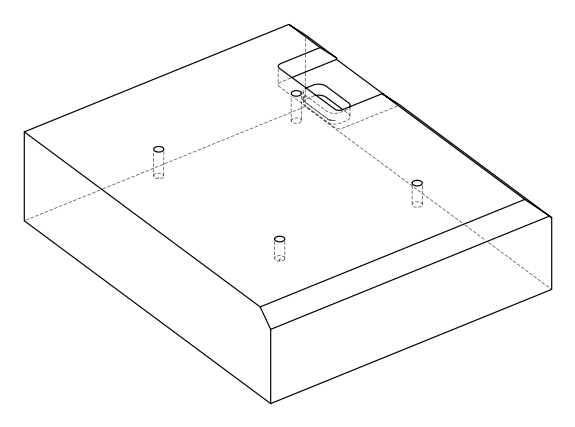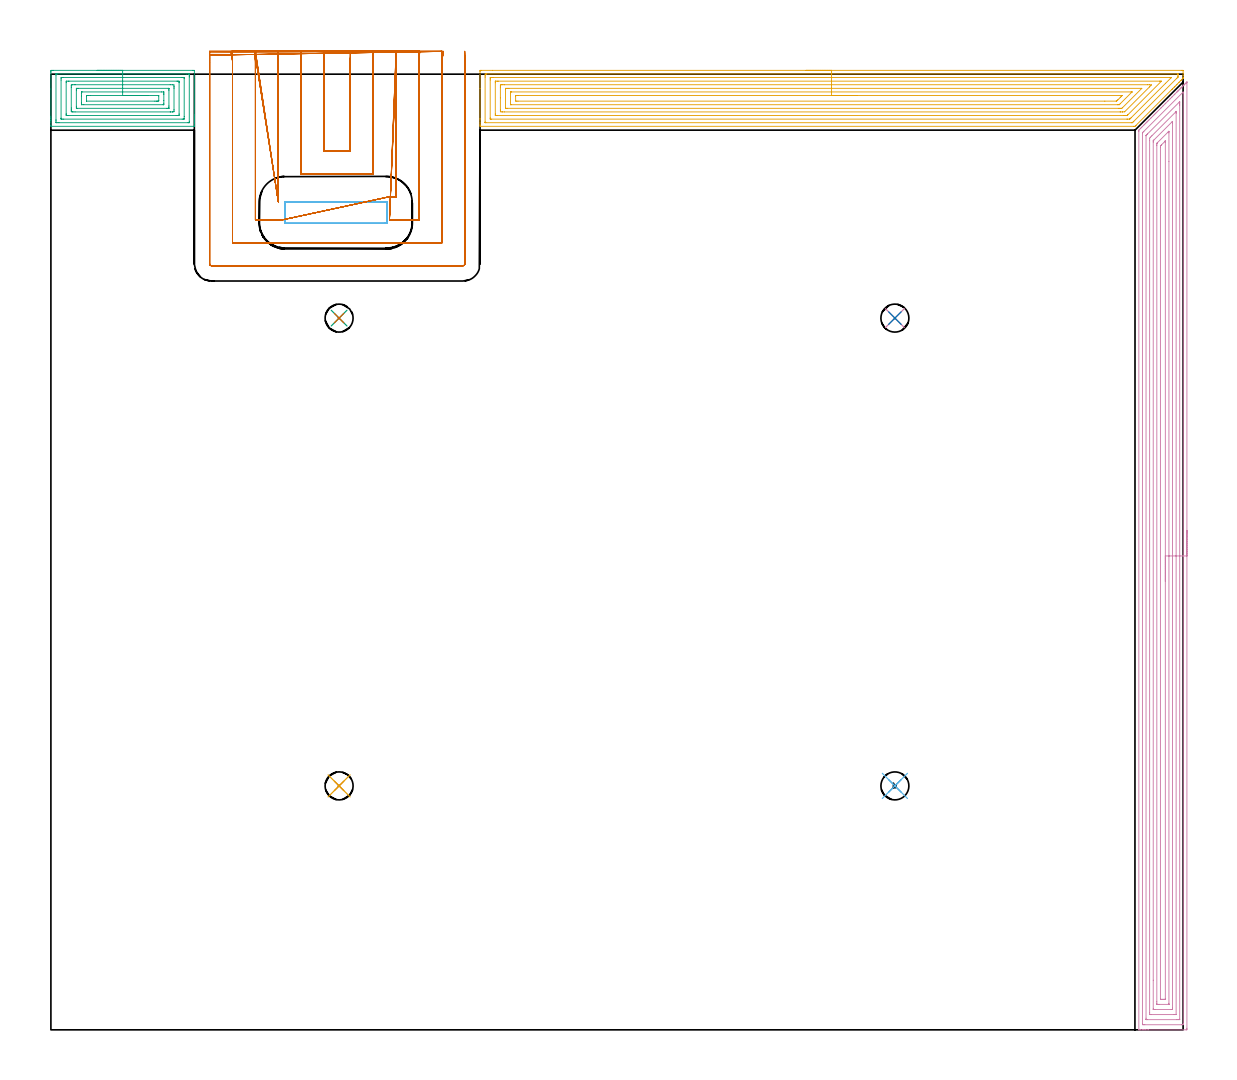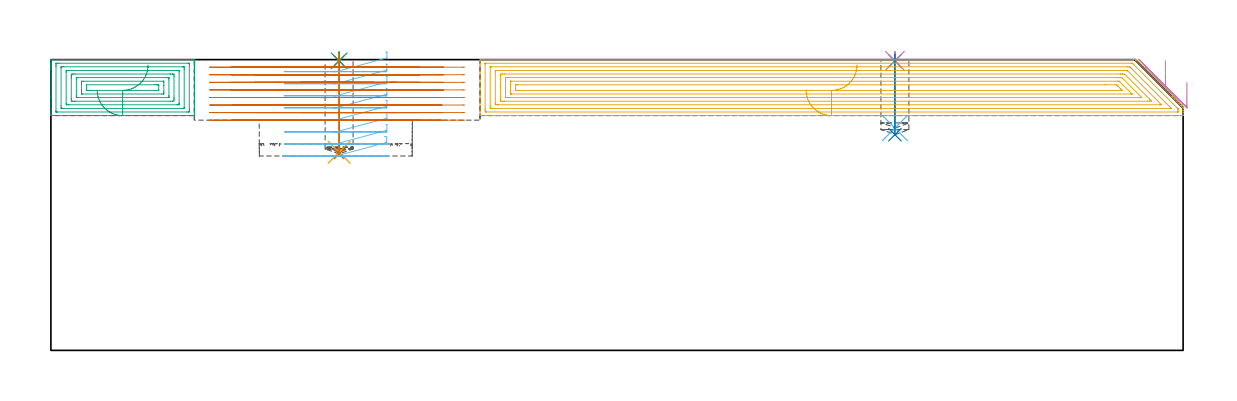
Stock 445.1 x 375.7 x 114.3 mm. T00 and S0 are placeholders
(PLAN: 13 operations, 4 tool changes, 71.9 min)
(1 SPOT_DRILL | STEP1POCKET | NXT0321_9005460120000 | 0.03 min | 0 mm3)
(2 SPOT_DRILL_1 | STEP1POCKET_1 | NXT0321_9005460120000 | 0.03 min | 1 mm3)
(3 SPOT_DRILL_2 | STEP1POCKET_2 | NXT0321_9005460120000 | 0.03 min | 1 mm3)
(4 SPOT_DRILL_3 | STEP1POCKET_3 | NXT0321_9005460120000 | 0.03 min | 1 mm3)
(5 DRILL_BLIND_HOLE_INTO_CENTER | STEP1POCKET | NXT0301_081 | 0.16 min | 3315 mm3)
(6 DRILL_BLIND_HOLE_INTO_CENTER_1 | STEP1POCKET_1 | NXT0301_081 | 0.12 min | 2416 mm3)
(7 DRILL_BLIND_HOLE_INTO_CENTER_2 | STEP1POCKET_2 | NXT0301_081 | 0.16 min | 3381 mm3)
(8 DRILL_BLIND_HOLE_INTO_CENTER_3 | STEP1POCKET_3 | NXT0301_081 | 0.13 min | 2662 mm3)
(9 AREA_MILL | FG_CHAMFER_SURFACE | UGT0205_001 | 3.99 min | 15603 mm3)
(10 AREA_MILL_1 | FG_CHAMFER_SURFACE_1 | UGT0205_001 | 20.68 min | 66933 mm3)
(11 AREA_MILL_2 | FG_CHAMFER_SURFACE_2 | UGT0205_001 | 17.56 min | 66210 mm3)
(12 MILL_RECTANGULAR_POCKET | POCKET_RECTANGULAR_STRAIGHT | UGT0201_104 | Follow Part, ap 5, ae 75% | 2.54 min | 61531 mm3)
(13 MILL_SLOT | SLOT_PARTIAL_RECTANGULAR | NXT0201_011 | Follow Part, ap 3, ae 75% | 26.43 min | 174206 mm3)
(TOOL NXT0321_9005460120000 | NC Spot Drill, 142deg, 12mm, Carbide, Uncoated | D12 PA142 FL30 Z2)
(TOOL NXT0301_081 | Carbide Drill 11mm [860.1-1100-033A1-MM 2214] | D11 PA140 FL55 Z2)
(TOOL UGT0205_001 | Chamfer Mill 20 x 3 x 45 deg. | D20 FL50 Z2)
(TOOL UGT0201_104 | End Mill 20 mm | D20 FL22 Z2)
(TOOL NXT0201_011 | ENDMILL 12mm [2P460-1200-NA 1630] | D12 FL38 Z6)
(OP 1 SPOT_DRILL)
G17 G21 G94 G90
T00 M6
G54
G17 G0 G90 X113.3 Y95.9 S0 M3
G43 Z124.3 H0
G94 G81 G98 Z113.827 F250. R117.3
G80
M5
M2
(OP 2 SPOT_DRILL_1)
G17 G21 G94 G90
T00 M6
G54
G17 G0 G90 X331.8 Y95.9 S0 M3
G43 Z124.3 H0
G94 G81 G98 Z113.827 F250. R117.3
G80
M5
M2
(OP 3 SPOT_DRILL_2)
G17 G21 G94 G90
T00 M6
G54
G17 G0 G90 X113.3 Y279.8 S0 M3
G43 Z124.3 H0
G94 G81 G98 Z113.827 F250. R117.3
G80
M5
M2
(OP 4 SPOT_DRILL_3)
G17 G21 G94 G90
T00 M6
G54
G17 G0 G90 X331.8 Y279.8 S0 M3
G43 Z124.3 H0
G94 G81 G98 Z113.827 F250. R117.3
G80
M5
M2
(OP 5 DRILL_BLIND_HOLE_INTO_CENTER)
G17 G21 G94 G90
T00 M6
G54
G17 G0 G90 X113.3 Y95.9 S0 M3
G43 Z124.3 H1
G94 G81 G98 Z77.9 F250. R116.3
G80
M5
M2
(OP 6 DRILL_BLIND_HOLE_INTO_CENTER_1)
G17 G21 G94 G90
T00 M6
G54
G17 G0 G90 X331.8 Y95.9 S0 M3
G43 Z124.3 H1
G94 G81 G98 Z87.4 F250. R116.3
G80
M5
M2
(OP 7 DRILL_BLIND_HOLE_INTO_CENTER_2)
G17 G21 G94 G90
T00 M6
G54
G17 G0 G90 X113.3 Y279.8 S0 M3
G43 Z124.3 H1
G94 G81 G98 Z77.2 F250. R116.3
G80
M5
M2
(OP 8 DRILL_BLIND_HOLE_INTO_CENTER_3)
G17 G21 G94 G90
T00 M6
G54
G17 G0 G90 X331.8 Y279.8 S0 M3
G43 Z124.3 H1
G94 G81 G98 Z84.8 F250. R116.3
G80
M5
M2
(OP 9 AREA_MILL)
G17 G21 G94 G90
T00 M6
G54
G17 G0 G90 X18.2 Y377.2 S1061 M3
G43 Z124.3 H0
Z102.3
G94 G1 X18.238 Z101.428 F250.
X18.352 Z100.564
X18.541 Z99.712
X18.803 Z98.88
X19.137 Z98.074
X19.54 Z97.3
X20.008 Z96.564
X20.54 Z95.872
X21.129 Z95.229
X21.772 Z94.64
X22.464 Z94.108
X23.2 Z93.64
X23.974 Z93.237
X24.78 Z92.903
X25.612 Z92.641
X26.464 Z92.452
X27.328 Z92.338
X28.2 Z92.3
X55.817
X56.272 Y377.195 Z92.303
X56.39 Y377.191 Z92.306
X56.4 Y377.068 Z92.429
Y359.734 Z109.762
Y359.157 Z110.337
Y358.549 Z110.948
Y358.277 Z111.22
Y357.669 Z111.828
Y357.397 Z112.099
Y356.852 Z112.647
Y356.516 Z112.983
Y355.636 Z113.863
X56.399 Y355.468 Z114.03
X56.39 Y355.206 Z114.293
X56.262 Y355.2 Z114.3
X0.138
X0.01 Y355.206 Z114.293
X0. Y355.47 Z114.029
Y356.852 Z112.647
Y357.397 Z112.099
Y357.669 Z111.828
Y358.277 Z111.22
Y358.549 Z110.948
Y359.157 Z110.337
Y369.858 Z99.639
Y376.46 Z93.037
X0.003 Y376.764 Z92.733
X0.009 Y377.191 Z92.306
X0.147 Y377.195 Z92.303
X0.583 Y377.199 Z92.301
X1.024 Y377.2 Z92.3
X28.2
Y375.786 Z93.714
X53.243
X54.035 Y375.785 Z93.715
X54.136 Y375.784 Z93.716
X54.38 Y375.779 Z93.721
X54.39 Y375.7 Z93.8
X54.397 Y375.526 Z93.974
X54.399 Y375.003 Z94.497
X54.4 Y374.643 Z94.857
X54.399 Y357.037 Z112.463
X54.392 Y356.676 Z112.824
X54.39 Y356.63 Z112.87
X54.377 Y356.621 Z112.879
X54.331 Y356.619 Z112.881
X54.233 Y356.616 Z112.884
X54.035 Y356.614 Z112.886
X53.936
X3.157
X2.365 Y356.615 Z112.885
X2.264 Y356.616 Z112.884
X2.02 Y356.621 Z112.879
X2.01 Y356.7 Z112.8
X2.003 Y356.874 Z112.626
X2.001 Y357.397 Z112.103
X2. Y357.757 Z111.743
X2.001 Y375.363 Z94.137
X2.008 Y375.724 Z93.776
X2.01 Y375.77 Z93.73
X2.023 Y375.779 Z93.721
X2.069 Y375.781 Z93.719
X2.167 Y375.784 Z93.716
X2.365 Y375.786 Z93.714
X2.464
X28.2
Y374.372 Z95.128
X51.362 Z95.129
X52.003 Y374.37 Z95.13
X52.253 Y374.367 Z95.133
X52.336 Y374.365 Z95.135
X52.39 Y374.359 Z95.141
X52.394 Y374.268 Z95.232
X52.398 Y374.123 Z95.377
X52.4 Y373.978 Z95.522
Y359.012 Z110.488
X52.394 Y358.277 Z111.223
X52.392 Y358.14 Z111.36
X52.37 Y358.035 Z111.465
X52.253 Y358.034 Z111.466
X51.613 Y358.029 Z111.471
X5.038
X4.397 Y358.03 Z111.47
X4.147 Y358.033 Z111.467
X4.064 Y358.035 Z111.465
X4.01 Y358.041 Z111.459
X4.006 Y358.132 Z111.368
X4.002 Y358.277 Z111.223
X4. Y358.421 Z111.079
Y373.387 Z96.113
X4.006 Y374.123 Z95.377
X4.008 Y374.26 Z95.24
X4.03 Y374.365 Z95.135
X4.147 Y374.366 Z95.134
X4.787 Y374.371 Z95.129
X28.2 Y374.372 Z95.128
Y372.957 Z96.543
X49.581
X49.871 Y372.956 Z96.544
X50.295 Y372.95 Z96.55
X50.39 Y372.946 Z96.554
X50.395 Y372.78 Z96.72
X50.4 Y372.433 Z97.067
Y372.362 Z97.138
X50.399 Y360.038 Z109.462
X50.39 Y359.633 Z109.867
X50.374 Y359.449 Z110.051
X50.18 Y359.446 Z110.054
X49.581 Y359.443 Z110.057
X49.292
X6.819
X6.529 Y359.444 Z110.056
X6.105 Y359.45 Z110.05
X6.01 Y359.454 Z110.046
X6.005 Y359.62 Z109.88
X6. Y359.967 Z109.533
Y360.038 Z109.462
X6.001 Y372.362 Z97.138
X6.01 Y372.767 Z96.733
X6.026 Y372.951 Z96.549
X6.22 Y372.954 Z96.546
X6.819 Y372.957 Z96.543
X7.108
X28.2
Y371.543 Z97.957
X46.908
X47.741 Y371.54 Z97.96
X47.799 Y371.536 Z97.964
X48.39 Y371.482 Z98.018
X48.398 Y370.89 Z98.61
X48.399 Y370.602 Z98.898
X48.4 Y370.008 Z99.492
X48.399 Y361.798 Z107.702
X48.396 Y361.208 Z108.292
X48.39 Y360.918 Z108.582
X47.854 Y360.863 Z108.637
X47.799 Y360.861 Z108.639
X46.97 Y360.857 Z108.643
X46.908
X9.492
X8.659 Y360.86 Z108.64
X8.601 Y360.864 Z108.636
X8.01 Y360.918 Z108.582
X8.002 Y361.51 Z107.99
X8.001 Y361.798 Z107.702
X8. Y362.392 Z107.108
X8.001 Y370.602 Z98.898
X8.004 Y371.192 Z98.308
X8.01 Y371.482 Z98.018
X8.546 Y371.537 Z97.963
X8.601 Y371.539 Z97.961
X9.43 Y371.543 Z97.957
X9.492
X28.2
Y370.129 Z99.371
X46.155
X46.265 Y370.128 Z99.372
X46.338 Y370.126 Z99.374
X46.378 Y370.122 Z99.378
X46.39 Y370.119 Z99.381
X46.392 Y370.099 Z99.401
X46.397 Y369.721 Z99.779
X46.4 Y369.343 Z100.157
Y363.181 Z106.319
X46.398 Y362.679 Z106.821
X46.395 Y362.305 Z107.195
X46.39 Y362.281 Z107.219
X46.376 Y362.278 Z107.222
X46.326 Y362.274 Z107.226
X46.223 Y362.272 Z107.228
X46.017 Y362.271 Z107.229
X45.539
X10.245
X10.135 Y362.272 Z107.228
X10.062 Y362.274 Z107.226
X10.022 Y362.278 Z107.222
X10.01 Y362.281 Z107.219
X10.008 Y362.301 Z107.199
X10.003 Y362.679 Z106.821
X10. Y363.057 Z106.443
Y369.219 Z100.281
X10.002 Y369.721 Z99.779
X10.005 Y370.095 Z99.405
X10.01 Y370.119 Z99.381
X10.024 Y370.122 Z99.378
X10.074 Y370.126 Z99.374
X10.177 Y370.128 Z99.372
X10.383 Y370.129 Z99.371
X10.861
X28.2
Y368.715 Z100.785
X43.473 Y368.714 Z100.786
X44.236 Y368.71 Z100.79
X44.37 Y368.708 Z100.792
X44.391 Y368.696 Z100.804
X44.396 Y368.682 Z100.818
X44.4 Y367.961 Z101.539
Y367.798 Z101.702
Y365.32 Z104.18
Y364.277 Z105.223
X44.39 Y363.7 Z105.8
X44.375 Y363.692 Z105.808
X44.33 Y363.689 Z105.811
X44.236 Y363.687 Z105.813
X44.107 Y363.686 Z105.814
X12.927
X12.164 Y363.69 Z105.81
X12.03 Y363.692 Z105.808
X12.01 Y363.704 Z105.796
X12.004 Y363.718 Z105.782
X12. Y364.439 Z105.061
Y364.602 Z104.898
Y367.08 Z102.42
Y368.123 Z101.377
X12.01 Y368.7 Z100.8
X12.025 Y368.708 Z100.792
X12.07 Y368.711 Z100.789
X12.164 Y368.713 Z100.787
X12.293 Y368.714 Z100.786
X28.2 Y368.715 Z100.785
Y367.3 Z102.2
X42.354
X42.374 Y367.298 Z102.202
X42.389 Y367.294 Z102.206
X42.393 Y367.268 Z102.232
X42.4 Y367.134 Z102.366
Y365.373 Z104.127
X42.398 Y365.32 Z104.18
X42.39 Y365.12 Z104.38
X42.008 Y365.106 Z104.394
X41.784 Y365.101 Z104.399
X41.563 Y365.1 Z104.4
X40.895 Y365.099 Z104.401
X14.047 Y365.1 Z104.4
X14.026 Y365.102 Z104.398
X14.011 Y365.106 Z104.394
X14.007 Y365.132 Z104.368
X14. Y365.266 Z104.234
Y367.027 Z102.473
X14.002 Y367.08 Z102.42
X14.01 Y367.28 Z102.22
X14.392 Y367.294 Z102.206
X14.616 Y367.299 Z102.201
X14.837 Y367.3 Z102.2
X15.505 Y367.301 Z102.199
X28.2 Y367.3 Z102.2
X29.072 Z102.238
X29.936 Z102.351
X30.788 Z102.54
X31.62 Z102.803
X32.426 Z103.136
X33.2 Z103.539
X33.936 Z104.008
X34.628 Z104.539
X35.271 Z105.128
X35.86 Z105.772
X36.392 Z106.464
X36.86 Z107.2
X37.263 Z107.973
X37.597 Z108.779
X37.859 Z109.611
X38.048 Z110.463
X38.162 Z111.328
X38.2 Z112.2
G0 Z124.3
M5
M2
(OP 10 AREA_MILL_1)
G17 G21 G94 G90
T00 M6
G54
G17 G0 G90 X446.6 Y196.3 S1061 M3
G43 Z124.3 H0
Z105.4
G94 G1 Y196.262 Z104.529 F250.
Y196.148 Z103.664
Y195.959 Z102.812
Y195.697 Z101.98
Y195.363 Z101.174
Y194.96 Z100.4
Y194.491 Z99.664
Y193.96 Z98.972
Y193.371 Z98.329
Y192.728 Z97.74
Y192.036 Z97.209
Y191.3 Z96.74
Y190.526 Z96.337
Y189.72 Z96.003
Y188.888 Z95.741
Y188.036 Z95.552
Y187.172 Z95.438
Y186.3 Z95.4
Y0.61
X446.597 Y0.275 Z95.402
X446.591 Y0.01 Z95.406
X446.323 Y0. Z95.674
X431.533 Z110.462
X430.926 Z111.068
X430.362 Z111.635
X430.037 Z111.959
X429.473 Z112.523
X429.148 Z112.847
X428.498 Z113.501
X428.108 Z113.891
X427.742 Z114.249
X427.702 Y0.009 Z114.288
X427.7 Y0.163 Z114.3
Y353.243
X427.707 Y353.701 Z114.292
X427.754 Y353.755 Z114.245
X428.259 Y354.261 Z113.737
X428.623 Y354.623 Z113.377
X428.786 Y354.786 Z113.214
X429.027 Y355.028 Z112.971
X429.148 Y355.15 Z112.848
X429.501 Y355.501 Z112.499
X429.686 Y355.686 Z112.314
X429.92 Y355.921 Z112.078
X430.037 Y356.039 Z111.959
X430.38 Y356.38 Z111.62
X430.586 Y356.586 Z111.414
X430.813 Y356.814 Z111.185
X430.926 Y356.928 Z111.07
X431.258 Y357.258 Z110.742
X431.486 Y357.486 Z110.514
X431.706 Y357.706 Z110.292
X431.815 Y357.817 Z110.181
X432.386 Y358.386 Z109.614
X432.598 Y358.599 Z109.4
X432.704 Y358.706 Z109.292
X433.149 Y359.149 Z108.85
X433.594 Y359.595 Z108.403
X434.038 Y360.038 Z107.961
X434.483 Y360.484 Z107.513
X434.927 Y360.927 Z107.072
X435.372 Y361.374 Z106.624
X435.816 Y361.817 Z106.183
X436.261 Y362.263 Z105.735
X436.467 Y362.468 Z105.532
X436.529 Y362.529 Z105.471
X437.148 Y363.15 Z104.848
X437.36 Y363.361 Z104.639
X437.407 Y363.407 Z104.593
X438.039 Y364.041 Z103.957
X438.285 Y364.285 Z103.715
X438.928 Y364.93 Z103.068
X439.164 Y365.164 Z102.836
X439.817 Y365.819 Z102.179
X440.039 Y366.039 Z101.961
X440.706 Y366.708 Z101.29
X440.92 Y366.92 Z101.08
X441.596 Y367.597 Z100.401
X441.799 Y367.799 Z100.201
X441.824 Y367.824 Z100.176
X442.485 Y368.486 Z99.512
X442.55 Y368.55 Z99.449
X442.717 Y368.717 Z99.282
X442.781 Y368.783 Z99.215
X442.845 Y368.845 Z99.154
X443.014 Y369.015 Z98.985
X443.077 Y369.079 Z98.919
X443.14 Y369.141 Z98.859
X443.312 Y369.312 Z98.687
X443.374 Y369.375 Z98.623
X443.435 Y369.436 Z98.564
X443.609 Y369.61 Z98.39
X443.67 Y369.672 Z98.326
X443.731 Y369.731 Z98.268
X443.907 Y369.907 Z98.092
X443.967 Y369.968 Z98.03
X444.026 Y370.026 Z97.973
X444.204 Y370.205 Z97.794
X444.263 Y370.264 Z97.734
X444.321 Y370.321 Z97.678
X444.502 Y370.502 Z97.497
X444.559 Y370.561 Z97.437
X444.616 Y370.616 Z97.383
X444.8 Y370.8 Z97.199
X444.856 Y370.857 Z97.141
X444.911 Y370.912 Z97.088
X445.097 Y371.098 Z96.902
X445.152 Y371.153 Z96.845
X445.206 Y371.207 Z96.793
X445.395 Y371.395 Z96.604
X445.448 Y371.45 Z96.548
X445.502 Y371.502 Z96.497
X445.692 Y371.693 Z96.307
X445.745 Y371.746 Z96.252
X445.797 Y371.797 Z96.202
X445.99 Y371.99 Z96.009
X446.041 Y372.042 Z95.956
X446.191 Y372.191 Z95.809
X446.288 Y372.288 Z95.712
X446.486 Y372.487 Z95.512
X446.586 Y372.586 Z95.412
X446.595 Y372.587 Z95.402
X446.599 Y372.586 Z95.399
X446.6 Y372.364 Z95.4
Y186.3
X445.186 Z96.814
X445.185 Y2.395 Z96.815
X445.184 Y2.363 Z96.816
X445.152 Y2.01 Z96.848
X444.655 Y2.001 Z97.345
X430.037 Y2. Z111.963
X429.54 Y2.001 Z112.46
X429.148 Y2.01 Z112.852
X429.116 Y2.395 Z112.884
X429.115 Y2.428 Z112.885
Y352.35
X429.116 Y352.382 Z112.884
X429.148 Y352.686 Z112.852
X429.421 Y352.968 Z112.579
X429.692 Y353.243 Z112.308
X444.869 Y368.419 Z97.131
X445.013 Y368.559 Z96.987
X445.152 Y368.69 Z96.848
X445.183 Y368.419 Z96.817
X445.185 Y368.386 Z96.815
X445.186 Y186.3 Z96.814
X443.771 Z98.229
Y4.18
X443.769 Y4.081 Z98.231
X443.767 Y4.032 Z98.233
X443.765 Y4.015 Z98.235
X443.733 Y4.01 Z98.267
X443.552 Y4.002 Z98.448
X443.374 Y4.001 Z98.626
X442.664 Y4. Z99.336
X430.926 Y4.001 Z111.074
X430.746 Y4.002 Z111.254
X430.627 Y4.006 Z111.373
X430.537 Y4.01 Z111.463
X430.535 Y4.048 Z111.465
X430.532 Y4.18 Z111.468
X430.529 Y4.579 Z111.471
Y351.457
X430.531 Y351.557 Z111.469
X430.534 Y351.606 Z111.466
X430.537 Y351.626 Z111.463
X430.55 Y351.642 Z111.45
X430.644 Y351.741 Z111.356
X430.926 Y352.027 Z111.074
X431.087 Y352.188 Z110.913
X443.561 Y364.661 Z98.439
X443.75 Y364.848 Z98.25
X443.756 Y364.849 Z98.244
X443.764 Y364.848 Z98.236
X443.769 Y364.607 Z98.231
X443.77 Y364.45 Z98.23
X443.771 Y363.956 Z98.229
X443.772 Y363.556 Z98.228
X443.771 Y186.3 Z98.229
X442.357 Z99.643
Y6.094
X442.356 Y6.043 Z99.644
X442.353 Y6.016 Z99.647
X442.351 Y6.01 Z99.649
X442.343 Y6.007 Z99.657
X442.237 Y6.003 Z99.763
X442.023 Y6.001 Z99.977
X441.596 Y6. Z100.404
X432.67 Z109.33
X432.264 Y6.002 Z109.736
X432.061 Y6.006 Z109.939
X431.96 Y6.01 Z110.04
X431.949 Y6.016 Z110.051
X431.947 Y6.033 Z110.053
X431.945 Y6.07 Z110.055
X431.943 Y6.731 Z110.057
Y6.859
Y349.672
X431.948 Y350.432 Z110.053
X431.95 Y350.565 Z110.05
X432.316 Y350.955 Z109.684
X432.806 Y351.457 Z109.194
X442.245 Y360.896 Z99.755
X442.304 Y360.953 Z99.696
X442.344 Y360.989 Z99.656
X442.351 Y360.991 Z99.649
X442.352 Y360.989 Z99.648
X442.354 Y360.952 Z99.646
X442.357 Y360.513 Z99.643
Y360.385
Y186.3
X440.943 Z101.057
Y8.644
X440.942 Y8.408 Z101.058
X440.939 Y8.169 Z101.061
X440.936 Y8.02 Z101.064
X440.866 Y8.01 Z101.134
X440.706 Y8.005 Z101.294
X440.458 Y8.001 Z101.542
X434.235 Y8. Z107.765
X433.594 Y8.004 Z108.406
X433.38 Y8.008 Z108.62
X433.368 Y8.009 Z108.633
X433.364 Y8.039 Z108.636
X433.36 Y8.122 Z108.64
X433.358 Y8.248 Z108.642
X433.357 Y19.504 Z108.643
Y349.016
X433.359 Y349.344 Z108.641
X433.362 Y349.507 Z108.638
X433.364 Y349.544 Z108.636
X433.389 Y349.579 Z108.611
X433.472 Y349.672 Z108.528
X433.532 Y349.733 Z108.468
X433.594 Y349.795 Z108.406
X440.754 Y356.955 Z101.246
X440.848 Y357.046 Z101.152
X440.912 Y357.103 Z101.088
X440.938 Y357.124 Z101.062
X440.939 Y357.118 Z101.061
X440.941 Y357.051 Z101.059
X440.943 Y356.814 Z101.057
Y356.576
Y186.3
X439.529 Z102.471
Y10.43
X439.527 Y10.128 Z102.473
X439.525 Y10.053 Z102.475
X439.522 Y10.018 Z102.478
X439.519 Y10.01 Z102.481
X439.498 Y10.008 Z102.502
X439.355 Y10.002 Z102.645
X435.8 Y10. Z106.2
X435.372 Y10.001 Z106.628
X434.907 Y10.003 Z107.093
X434.795 Y10.01 Z107.205
X434.778 Y10.017 Z107.222
X434.776 Y10.054 Z107.224
X434.773 Y10.138 Z107.227
X434.772 Y10.43 Z107.228
X434.771 Y11.033 Z107.229
Y347.596
X434.772 Y347.886 Z107.228
X434.777 Y348.483 Z107.223
X434.779 Y348.519 Z107.221
X434.796 Y348.54 Z107.204
X434.846 Y348.594 Z107.154
X435.027 Y348.779 Z106.973
X439.209 Y352.961 Z102.791
X439.494 Y353.243 Z102.506
X439.503 Y353.244 Z102.497
X439.522 Y353.243 Z102.478
X439.525 Y352.958 Z102.475
X439.528 Y352.641 Z102.472
X439.529 Y341.406 Z102.471
Y186.3
X438.115 Z103.885
X438.114 Y12.215 Z103.886
X438.113 Y12.141 Z103.887
X438.111 Y12.064 Z103.889
X438.108 Y12.02 Z103.892
X438.091 Y12.01 Z103.909
X438.039 Y12.008 Z103.961
X437.364 Y12.001 Z104.636
X437.15 Y12. Z104.85
X436.473 Y12.002 Z105.527
X436.261 Y12.007 Z105.739
X436.196 Y12.01 Z105.804
X436.19 Y12.14 Z105.81
X436.187 Y12.215 Z105.813
X436.186 Y12.291 Z105.814
Y347.069
X436.187 Y347.145 Z105.813
X436.192 Y347.296 Z105.808
X436.205 Y347.495 Z105.795
X436.261 Y347.557 Z105.739
X436.423 Y347.724 Z105.577
X436.584 Y347.886 Z105.416
X438.039 Y349.342 Z103.961
X438.08 Y349.381 Z103.92
X438.105 Y349.402 Z103.895
X438.107 Z103.893
X438.109 Y349.395 Z103.891
X438.111 Y349.31 Z103.889
X438.114 Y349.007 Z103.886
X438.115 Y348.855 Z103.885
Y186.3
Y185.428 Z103.923
Y184.563 Z104.037
Y183.712 Z104.226
Y182.88 Z104.488
Y182.074 Z104.822
Y181.3 Z105.225
Y180.564 Z105.694
Y179.872 Z106.225
Y179.229 Z106.814
Y178.64 Z107.458
Y178.108 Z108.15
Y177.64 Z108.885
Y177.237 Z109.659
Y176.903 Z110.465
Y176.641 Z111.297
Y176.452 Z112.149
Y176.338 Z113.014
Y176.3 Z113.885
G0 Z124.3
M5
M2
(OP 11 AREA_MILL_2)
G17 G21 G94 G90
T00 M6
G54
G17 G0 G90 X296.9 Y377.2 S1061 M3
G43 Z124.3 H0
Z102.3
G94 G1 X296.938 Z101.428 F250.
X297.052 Z100.563
X297.241 Z99.712
X297.503 Z98.88
X297.837 Z98.074
X298.24 Z97.3
X298.709 Z96.564
X299.24 Z95.872
X299.829 Z95.229
X300.472 Z94.64
X301.164 Z94.108
X301.9 Z93.64
X302.674 Z93.237
X303.48 Z92.903
X304.312 Z92.641
X305.164 Z92.452
X306.028 Z92.338
X306.9 Z92.3
X444.482
X444.708 Y377.198 Z92.302
X445.097 Y377.191 Z92.305
X445.1 Y377.102 Z92.395
Y375.884 Z93.612
Y375.206 Z94.293
Y374.394 Z95.105
X445.096 Y374.123 Z95.376
X445.094 Y374.106 Z95.393
X445.077 Y374.08 Z95.418
X444.98 Y373.98 Z95.519
X444.41 Y373.41 Z96.09
X444.244 Y373.243 Z96.254
X443.566 Y372.566 Z96.934
X443.364 Y372.362 Z97.134
X442.723 Y371.723 Z97.777
X442.484 Y371.482 Z98.014
X441.88 Y370.88 Z98.62
X441.801 Y370.801 Z98.698
X441.604 Y370.602 Z98.894
X441.037 Y370.036 Z99.463
X440.908 Y369.907 Z99.591
X440.723 Y369.721 Z99.775
X426.59 Y355.59 Z113.91
X426.493 Y355.493 Z114.006
X426.369 Y355.371 Z114.127
X426.194 Y355.2 Z114.285
X425.72 Z114.3
X168.872
X168.703 Y355.198 Z114.292
X168.7 Y355.535 Z113.964
Y355.839 Z113.661
Y356.516 Z112.979
Y357.735 Z111.762
Y358.277 Z111.217
Y370.026 Z99.471
Y376.764 Z92.733
X168.703 Y377.038 Z92.459
X168.71 Y377.192 Z92.306
X168.867 Y377.199 Z92.299
X169.319 Y377.2 Z92.3
X173.618
X306.9
Y375.786 Z93.714
X442.795 Y375.785 Z93.715
X443.064 Y375.78 Z93.72
X443.089 Y375.779 Z93.721
X443.094 Y375.759 Z93.741
X443.098 Y375.726 Z93.774
X443.099 Y375.694 Z93.806
X443.1 Y375.485 Z94.015
X443.098 Y375.003 Z94.497
X443.095 Y374.609 Z94.891
X443.089 Y374.551 Z94.949
X443.06 Y374.518 Z94.982
X442.981 Y374.435 Z95.065
X442.695 Y374.144 Z95.356
X425.72 Y357.17 Z112.33
X425.389 Y356.843 Z112.657
X425.198 Y356.657 Z112.843
X425.166 Y356.627 Z112.873
X425.123 Y356.621 Z112.879
X425.025 Y356.618 Z112.882
X424.827 Y356.615 Z112.885
X424.727 Y356.614 Z112.886
X171.005 Y356.615 Z112.885
X170.736 Y356.62 Z112.88
X170.711 Y356.621 Z112.879
X170.707 Y356.641 Z112.859
X170.702 Y356.674 Z112.826
X170.701 Y356.706 Z112.794
X170.7 Y356.916 Z112.584
Y374.522 Z94.978
X170.702 Y375.003 Z94.497
X170.705 Y375.398 Z94.102
X170.718 Y375.779 Z93.721
X171.105 Y375.784 Z93.716
X171.205 Y375.785 Z93.715
X306.9 Y375.786 Z93.714
Y374.372 Z95.128
X440.015 Y374.371 Z95.129
X440.267 Y374.369 Z95.131
X440.434 Y374.367 Z95.133
X440.449 Y374.366 Z95.134
X440.439 Y374.35 Z95.15
X440.39 Y374.295 Z95.205
X440.325 Y374.226 Z95.274
X438.208 Y372.108 Z97.392
X424.6 Y358.5 Z111.
X424.374 Y358.277 Z111.223
X424.151 Y358.062 Z111.438
X424.118 Y358.035 Z111.465
X424.059 Y358.033 Z111.467
X423.934 Y358.031 Z111.469
X423.292 Y358.029 Z111.471
X423.04 Y358.028 Z111.472
X173.144 Y358.029 Z111.471
X172.892 Y358.03 Z111.47
X172.808 Y358.032 Z111.468
X172.742 Y358.035 Z111.465
X172.71 Y358.04 Z111.46
X172.708 Y358.088 Z111.412
X172.703 Y358.277 Z111.223
X172.7 Y358.466 Z111.034
Y373.432 Z96.068
X172.703 Y374.123 Z95.377
X172.706 Y374.307 Z95.193
X172.713 Y374.365 Z95.135
X172.766 Y374.367 Z95.133
X172.892 Y374.369 Z95.131
X173.533 Y374.371 Z95.129
X173.785 Y374.372 Z95.128
X306.9
Y372.957 Z96.543
X435.838
X436.196 Y372.955 Z96.545
X436.441 Y372.953 Z96.547
X436.552 Y372.951 Z96.549
X436.504 Y372.865 Z96.635
X436.49 Y372.845 Z96.655
X436.441 Y372.791 Z96.709
X423.367 Y359.716 Z109.784
X423.257 Y359.608 Z109.892
X423.167 Y359.522 Z109.978
X423.106 Y359.467 Z110.033
X423.074 Y359.449 Z110.051
X423.04 Y359.448 Z110.052
X422.749 Y359.444 Z110.056
X422.147 Y359.443 Z110.057
X421.857
X175.572
X175.282 Y359.444 Z110.056
X174.835 Y359.448 Z110.052
X174.739 Y359.45 Z110.05
X174.71 Y359.457 Z110.043
X174.707 Y359.504 Z109.996
X174.704 Y359.606 Z109.894
X174.7 Y360.017 Z109.483
Y372.341 Z97.159
X174.704 Y372.792 Z96.708
X174.707 Y372.899 Z96.601
X174.71 Y372.947 Z96.553
X174.768 Y372.95 Z96.55
X174.972 Y372.954 Z96.546
X175.572 Y372.957 Z96.543
X175.862
X306.9
Y371.543 Z97.957
X431.081
X431.915 Y371.54 Z97.96
X431.974 Y371.537 Z97.963
X432.672 Y371.482 Z98.018
X431.888 Y370.686 Z98.814
X422.147 Y360.946 Z108.554
X422.131 Y360.934 Z108.566
X422.108 Y360.918 Z108.582
X421.311 Y360.861 Z108.639
X421.254 Y360.86 Z108.64
X420.422 Y360.857 Z108.643
X420.36
X178.252
X177.418 Y360.86 Z108.64
X177.359 Y360.863 Z108.637
X176.71 Y360.918 Z108.582
X176.701 Y361.566 Z107.934
X176.7 Y366.409 Z103.091
Y370.371 Z99.129
X176.701 Y370.602 Z98.898
X176.704 Y371.247 Z98.253
X176.71 Y371.482 Z98.018
X177.303 Y371.537 Z97.963
X177.359 Y371.539 Z97.961
X178.19 Y371.543 Z97.957
X178.252
X306.9
Y370.129 Z99.371
X428.88
X421.342 Y362.591 Z106.909
X421.254 Y362.505 Z106.995
X421.009 Y362.278 Z107.222
X420.77 Y362.275 Z107.225
X420.36 Y362.272 Z107.228
X419.88 Y362.271 Z107.229
X179.559
X179.146 Y362.273 Z107.227
X178.733 Y362.277 Z107.223
X178.714 Y362.278 Z107.222
X178.71 Y362.292 Z107.208
X178.704 Y362.337 Z107.163
X178.701 Y362.415 Z107.085
X178.7 Y369.721 Z99.779
X178.701 Y369.941 Z99.559
X178.705 Y370.051 Z99.449
X178.71 Y370.105 Z99.395
X178.713 Y370.122 Z99.378
X178.737 Y370.124 Z99.376
X179.146 Y370.127 Z99.373
X179.626 Y370.129 Z99.371
X180.039
X306.9
Y368.715 Z100.785
X424.645 Y368.714 Z100.786
X424.827
X424.958 Y368.711 Z100.789
X424.998 Y368.708 Z100.792
Y368.707 Z100.793
X424.983 Y368.687 Z100.813
X424.881 Y368.579 Z100.921
X424.827 Y368.524 Z100.976
X420.36 Y364.057 Z105.443
X420.107 Y363.808 Z105.692
X420.012 Y363.718 Z105.782
X419.986 Y363.695 Z105.805
X419.944 Y363.692 Z105.808
X419.849 Y363.689 Z105.811
X419.467 Y363.686 Z105.814
X419.338 Y363.685 Z105.815
X180.933 Y363.686 Z105.814
X180.803 Y363.687 Z105.813
X180.741 Y363.69 Z105.81
X180.715 Y363.692 Z105.808
X180.709 Y363.704 Z105.796
X180.705 Y363.724 Z105.776
X180.701 Y363.787 Z105.713
Y368.419 Z101.081
X180.704 Y368.572 Z100.928
X180.71 Y368.693 Z100.807
X180.714 Y368.709 Z100.791
X180.719 Y368.711 Z100.789
X180.741 Y368.713 Z100.787
X180.933 Y368.714 Z100.786
X181.061 Y368.715 Z100.785
X306.9
Y367.301 Z102.199
X421.031 Y367.3 Z102.2
X421.069 Y367.298 Z102.202
X421.082 Y367.295 Z102.205
X421.12 Y367.279 Z102.221
X421.088 Y367.243 Z102.257
X420.931 Y367.08 Z102.42
X420.649 Y366.796 Z102.704
X420.36 Y366.507 Z102.993
X419.467 Y365.613 Z103.887
X419.318 Y365.466 Z104.034
X419.17 Y365.32 Z104.18
X418.968 Y365.127 Z104.373
X418.927 Y365.106 Z104.394
X418.871 Y365.103 Z104.397
X418.796 Y365.1 Z104.4
X414.33 Y365.099 Z104.401
X183.613 Y365.1 Z104.4
X182.939 Y365.103 Z104.397
X182.719 Y365.107 Z104.393
X182.702 Y365.32 Z104.18
X182.7 Y365.338 Z104.162
X182.701 Y367.098 Z102.402
X182.719 Y367.293 Z102.207
X183.391 Y367.299 Z102.201
X183.613 Y367.3 Z102.2
X306.9 Y367.301 Z102.199
X307.772 Z102.238
X308.637 Z102.351
X309.488 Z102.54
X310.32 Z102.803
X311.126 Z103.136
X311.9 Z103.539
X312.636 Z104.008
X313.328 Z104.539
X313.971 Z105.128
X314.56 Z105.772
X315.092 Z106.464
X315.56 Z107.199
X315.963 Z107.973
X316.297 Z108.779
X316.559 Z109.611
X316.748 Z110.463
X316.862 Z111.328
X316.9 Z112.199
G0 Z124.3
M5
M2
(OP 12 MILL_RECTANGULAR_POCKET)
G17 G21 G94 G90
T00 M6
G54
G17 G0 G90 X131.66 Y317. S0 M3
G43 Z124.3 H0
Z117.3
G94 G1 X131.9 Z117.236 F250.
X131.945 Z117.223
X132.045 Y317.055 Z117.193
X132.1 Y317.155 Z117.162
Y325.345 Z114.968
X132.045 Y325.445 Z114.937
X131.945 Y325.5 Z114.907
X131.9 Z114.895
X112. Z109.562
X92.1 F500.
G3 X91.9 Y325.3 R0.2
G1 Y317.2
G3 X92.1 Y317. R0.2
G1 X131.9
G3 X132.1 Y317.2 R0.2
G1 Y325.3
G3 X131.9 Y325.5 R0.2
G1 X112.
X111.
G0 X131.66 Y317. Z112.562
G1 X131.9 Z112.498 F250.
X131.945 Z112.486
X132.045 Y317.055 Z112.455
X132.1 Y317.155 Z112.425
Y325.345 Z110.23
X132.045 Y325.445 Z110.2
X131.945 Y325.5 Z110.169
X131.9 Z110.157
X112. Z104.825
X92.1 F500.
G3 X91.9 Y325.3 R0.2
G1 Y317.2
G3 X92.1 Y317. R0.2
G1 X131.9
G3 X132.1 Y317.2 R0.2
G1 Y325.3
G3 X131.9 Y325.5 R0.2
G1 X112.
X111.
G0 X131.661 Y317. Z107.825
G1 X131.9 Z107.761 F250.
X131.945 Z107.749
X132.045 Y317.055 Z107.718
X132.1 Y317.155 Z107.688
Y325.345 Z105.493
X132.072 Y325.411 Z105.474
X132.008 Y325.474 Z105.45
X131.945 Y325.5 Z105.432
X131.9 Z105.42
X112. Z100.087
X92.1 F500.
G3 X91.9 Y325.3 R0.2
G1 Y317.2
G3 X92.1 Y317. R0.2
G1 X131.9
G3 X132.1 Y317.2 R0.2
G1 Y325.3
G3 X131.9 Y325.5 R0.2
G1 X112.
X111.
G0 X131.66 Y317. Z103.087
G1 X131.9 Z103.023 F250.
X131.945 Z103.011
X132.045 Y317.055 Z102.98
X132.1 Y317.155 Z102.95
Y325.345 Z100.755
X132.045 Y325.445 Z100.725
X131.945 Y325.5 Z100.694
X131.9 Z100.682
X112. Z95.35
X92.1 F500.
G3 X91.9 Y325.3 R0.2
G1 Y317.2
G3 X92.1 Y317. R0.2
G1 X131.9
G3 X132.1 Y317.2 R0.2
G1 Y325.3
G3 X131.9 Y325.5 R0.2
G1 X112.
X111.
G0 X131.66 Y317. Z98.35
G1 X131.9 Z98.286 F250.
X131.945 Z98.274
X132.045 Y317.055 Z98.243
X132.1 Y317.155 Z98.212
Y325.345 Z96.018
X132.045 Y325.445 Z95.987
X131.945 Y325.5 Z95.957
X131.9 Z95.945
X112. Z90.612
X92.1 F500.
G3 X91.9 Y325.3 R0.2
G1 Y317.2
G3 X92.1 Y317. R0.2
G1 X131.9
G3 X132.1 Y317.2 R0.2
G1 Y325.3
G3 X131.9 Y325.5 R0.2
G1 X112.
X111.
G0 X131.66 Y317. Z93.612
G1 X131.9 Z93.548 F250.
X131.945 Z93.536
X132.045 Y317.055 Z93.505
X132.1 Y317.155 Z93.475
Y325.345 Z91.28
X132.045 Y325.445 Z91.25
X131.945 Y325.5 Z91.219
X131.9 Z91.207
X112. Z85.875
X92.1 F500.
G3 X91.9 Y325.3 R0.2
G1 Y317.2
G3 X92.1 Y317. R0.2
G1 X131.9
G3 X132.1 Y317.2 R0.2
G1 Y325.3
G3 X131.9 Y325.5 R0.2
G1 X112.
X111.
G0 X131.66 Y317. Z88.875
G1 X131.9 Z88.811 F250.
X131.945 Z88.799
X132.045 Y317.055 Z88.768
X132.1 Y317.155 Z88.737
Y325.345 Z86.543
X132.045 Y325.445 Z86.512
X131.945 Y325.5 Z86.482
X131.9 Z86.47
X112. Z81.137
X92.1 F500.
G3 X91.9 Y325.3 R0.2
G1 Y317.2
G3 X92.1 Y317. R0.2
G1 X131.9
G3 X132.1 Y317.2 R0.2
G1 Y325.3
G3 X131.9 Y325.5 R0.2
G1 X112.
X111.
G0 X131.124 Y317.365 Z84.137
G1 X132.018 Z83.898 F250.
X132.025 Y323.562 Z82.237
X132.015 Y325.346 Z81.759
X131.951 Y325.398 Z81.737
X131.88 Y325.414 Z81.718
X131.653 Y325.422 Z81.657
X112.034 Z76.4
X93.086 F500.
X92.033 Y325.413
X91.99 Y325.316
X91.975 Y325.08
X91.976 Y317.366
X132.018 Y317.365
X132.025 Y323.562
X132.015 Y325.346
X131.951 Y325.398
X131.88 Y325.414
X131.653 Y325.422
X112.034
X111.034
G0 Z124.3
M5
M2
(OP 13 MILL_SLOT)
G17 G21 G94 G90
T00 M6
G54
G17 G0 G90 X107.272 Y384.698 S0 M3
G43 Z124.3 H1
Z111.325
G94 G1 X107.374 Y381.7 F250.
G2 X107.4 Y380.172 R45. F500.
G1 Y345.4
X117.7
Y380.172
G2 X117.726 Y381.7 R45.
G1 X117.828 Y384.698 F250.
X98.24 Y384.697
X98.368 Y381.7
G2 X98.4 Y380.172 R36. F500.
G1 Y336.4
X126.7
Y380.172
G2 X126.732 Y381.7 R36.
G1 X126.86 Y384.697 F250.
X89.187 Y384.695
X89.357 Y381.7
G2 X89.4 Y380.172 R27. F500.
G1 Y328.528
Y325.528 F250.
X80.08 Y384.689 F500.
X80.335 Y381.7 F250.
G2 X80.4 Y380.172 R18. F500.
G1 Y318.4
X87.9
X90.9 F250.
X132.539 Y327.4 F500.
X135.539 F250.
X135.7 F500.
Y380.172
G2 X135.743 Y381.7 R27.
G1 X135.913 Y384.695 F250.
X133.1 Y318.4 F500.
X136.1 F250.
X144.7 F500.
Y380.172
G2 X144.765 Y381.7 R18.
G1 X145.02 Y384.689 F250.
X70.76 Y384.656
X71.269 Y381.7
G2 X71.4 Y380.172 R9. F500.
G1 Y309.4
X153.7
Y380.172
G2 X153.831 Y381.7 R9.
G1 X154.34 Y384.656 F250.
X62.4 Y383.172
Y380.172
Y301.1 F500.
G3 X63.1 Y300.4 R0.7
G1 X162.
G3 X162.7 Y301.1 R0.7
G1 Y380.172
Y383.172 F250.
G0 X107.272 Y384.698 Z108.35
G1 X107.374 Y381.7
G2 X107.4 Y380.172 R45. F500.
G1 Y345.4
X117.7
Y380.172
G2 X117.726 Y381.7 R45.
G1 X117.828 Y384.698 F250.
X98.24 Y384.697
X98.368 Y381.7
G2 X98.4 Y380.172 R36. F500.
G1 Y336.4
X126.7
Y380.172
G2 X126.732 Y381.7 R36.
G1 X126.86 Y384.697 F250.
X89.187 Y384.695
X89.357 Y381.7
G2 X89.4 Y380.172 R27. F500.
G1 Y328.528
Y325.528 F250.
X80.08 Y384.689 F500.
X80.335 Y381.7 F250.
G2 X80.4 Y380.172 R18. F500.
G1 Y318.4
X87.9
X90.9 F250.
X132.539 Y327.4 F500.
X135.539 F250.
X135.7 F500.
Y380.172
G2 X135.743 Y381.7 R27.
G1 X135.913 Y384.695 F250.
X133.1 Y318.4 F500.
X136.1 F250.
X144.7 F500.
Y380.172
G2 X144.765 Y381.7 R18.
G1 X145.02 Y384.689 F250.
X70.76 Y384.656
X71.269 Y381.7
G2 X71.4 Y380.172 R9. F500.
G1 Y309.4
X153.7
Y380.172
G2 X153.831 Y381.7 R9.
G1 X154.34 Y384.656 F250.
X62.4 Y383.172
Y380.172
Y301.1 F500.
G3 X63.1 Y300.4 R0.7
G1 X162.
G3 X162.7 Y301.1 R0.7
G1 Y380.172
Y383.172 F250.
G0 X107.272 Y384.698 Z105.375
G1 X107.374 Y381.7
G2 X107.4 Y380.172 R45. F500.
G1 Y345.4
X117.7
Y380.172
G2 X117.726 Y381.7 R45.
G1 X117.828 Y384.698 F250.
X98.24 Y384.697
X98.368 Y381.7
G2 X98.4 Y380.172 R36. F500.
G1 Y336.4
X126.7
Y380.172
G2 X126.732 Y381.7 R36.
G1 X126.86 Y384.697 F250.
X89.187 Y384.695
X89.357 Y381.7
G2 X89.4 Y380.172 R27. F500.
G1 Y328.528
Y325.528 F250.
X80.08 Y384.689 F500.
X80.335 Y381.7 F250.
G2 X80.4 Y380.172 R18. F500.
G1 Y318.4
X87.9
X90.9 F250.
X132.539 Y327.4 F500.
X135.539 F250.
X135.7 F500.
Y380.172
G2 X135.743 Y381.7 R27.
G1 X135.913 Y384.695 F250.
X133.1 Y318.4 F500.
X136.1 F250.
X144.7 F500.
Y380.172
G2 X144.765 Y381.7 R18.
G1 X145.02 Y384.689 F250.
X70.76 Y384.656
X71.269 Y381.7
G2 X71.4 Y380.172 R9. F500.
G1 Y309.4
X153.7
Y380.172
G2 X153.831 Y381.7 R9.
G1 X154.34 Y384.656 F250.
X62.4 Y383.172
Y380.172
Y301.1 F500.
G3 X63.1 Y300.4 R0.7
G1 X162.
G3 X162.7 Y301.1 R0.7
G1 Y380.172
Y383.172 F250.
G0 X107.272 Y384.698 Z102.4
G1 X107.374 Y381.7
G2 X107.4 Y380.172 R45. F500.
G1 Y345.4
X117.7
Y380.172
G2 X117.726 Y381.7 R45.
G1 X117.828 Y384.698 F250.
X98.24 Y384.697
X98.368 Y381.7
G2 X98.4 Y380.172 R36. F500.
G1 Y336.4
X126.7
Y380.172
G2 X126.732 Y381.7 R36.
G1 X126.86 Y384.697 F250.
X89.187 Y384.695
X89.357 Y381.7
G2 X89.4 Y380.172 R27. F500.
G1 Y328.528
Y325.528 F250.
X80.08 Y384.689 F500.
X80.335 Y381.7 F250.
G2 X80.4 Y380.172 R18. F500.
G1 Y318.4
X87.9
X90.9 F250.
X132.539 Y327.4 F500.
X135.539 F250.
X135.7 F500.
Y380.172
G2 X135.743 Y381.7 R27.
G1 X135.913 Y384.695 F250.
X133.1 Y318.4 F500.
X136.1 F250.
X144.7 F500.
Y380.172
G2 X144.765 Y381.7 R18.
G1 X145.02 Y384.689 F250.
X70.76 Y384.656
X71.269 Y381.7
G2 X71.4 Y380.172 R9. F500.
G1 Y309.4
X153.7
Y380.172
G2 X153.831 Y381.7 R9.
G1 X154.34 Y384.656 F250.
X62.4 Y383.172
Y380.172
Y301.1 F500.
G3 X63.1 Y300.4 R0.7
G1 X162.
G3 X162.7 Y301.1 R0.7
G1 Y380.172
Y383.172 F250.
G0 X107.36 Y384.7 Z99.425
G1 X107.397 Y381.7
G2 X107.4 Y381.149 R45. F500.
G1 Y345.4
X117.7
Y381.149
G2 X117.703 Y381.7 R45.
G1 X117.74 Y384.7 F250.
X98.35
X98.396 Y381.7
G2 X98.4 Y381.149 R36. F500.
G1 Y336.4
X126.7
Y381.149
G2 X126.704 Y381.7 R36.
G1 X126.75 Y384.7 F250.
X89.333 Y384.699
X89.394 Y381.7
G2 X89.4 Y381.149 R27. F500.
G1 Y328.528
Y325.528 F250.
X80.3 Y384.699 F500.
X80.392 Y381.7 F250.
G2 X80.4 Y381.149 R18. F500.
G1 Y318.4
X87.9
X90.9 F250.
X132.539 Y327.4 F500.
X135.539 F250.
X135.7 F500.
Y381.149
G2 X135.706 Y381.7 R27.
G1 X135.767 Y384.699 F250.
X133.1 Y318.4 F500.
X136.1 F250.
X144.7 F500.
Y381.149
G2 X144.708 Y381.7 R18.
G1 X144.8 Y384.699 F250.
X71.199 Y384.694
X71.383 Y381.7
G2 X71.4 Y381.149 R9. F500.
G1 Y309.4
X153.7
Y381.149
G2 X153.717 Y381.7 R9.
G1 X153.9 Y384.694 F250.
X62.4 Y384.149
Y381.149
Y301.1 F500.
G3 X63.1 Y300.4 R0.7
G1 X162.
G3 X162.7 Y301.1 R0.7
G1 Y381.149
Y384.149 F250.
G0 X107.4 Y384.7 Z96.45
G1 Y381.7
Y345.4 F500.
X117.7
Y381.7
Y384.7 F250.
X98.4
Y381.7
Y336.4 F500.
X126.7
Y381.7
Y384.7 F250.
X89.4
Y381.7
Y328.528 F500.
Y325.528 F250.
X80.4 Y384.7 F500.
Y381.7 F250.
Y318.4 F500.
X87.9
X90.9 F250.
X132.539 Y327.4 F500.
X135.539 F250.
X135.7 F500.
Y381.7
Y384.7 F250.
X133.1 Y318.4 F500.
X136.1 F250.
X144.7 F500.
Y381.7
Y384.7 F250.
X71.4
Y381.7
Y309.4 F500.
X153.7
Y381.7
Y384.7 F250.
X62.4
Y381.7
Y301.1 F500.
G3 X63.1 Y300.4 R0.7
G1 X162.
G3 X162.7 Y301.1 R0.7
G1 Y381.7
Y384.7 F250.
G0 X107.4 Z93.475
G1 Y381.7
Y345.4 F500.
X117.7
Y381.7
Y384.7 F250.
X98.4
Y381.7
Y336.4 F500.
X126.7
Y381.7
Y384.7 F250.
X89.4
Y381.7
Y328.528 F500.
Y325.528 F250.
X80.4 Y384.7 F500.
Y381.7 F250.
Y318.4 F500.
X87.9
X90.9 F250.
X132.539 Y327.4 F500.
X135.539 F250.
X135.7 F500.
Y381.7
Y384.7 F250.
X133.1 Y318.4 F500.
X136.1 F250.
X144.7 F500.
Y381.7
Y384.7 F250.
X71.4
Y381.7
Y309.4 F500.
X153.7
Y381.7
Y384.7 F250.
X62.4
Y381.7
Y301.1 F500.
G3 X63.1 Y300.4 R0.7
G1 X162.
G3 X162.7 Y301.1 R0.7
G1 Y381.7
Y384.7 F250.
G0 X107.4 Z90.5
G1 Y381.7
Y345.4 F500.
X117.7
Y381.7
Y384.7 F250.
X98.4
Y381.7
Y336.4 F500.
X126.7
Y381.7
Y384.7 F250.
X89.4
Y381.7
Y328.528 F500.
Y325.528 F250.
X80.4 Y384.7 F500.
Y381.7 F250.
Y318.4 F500.
X87.9
X90.9 F250.
X132.539 Y327.4 F500.
X135.539 F250.
X135.7 F500.
Y381.7
Y384.7 F250.
X133.1 Y318.4 F500.
X136.1 F250.
X144.7 F500.
Y381.7
Y384.7 F250.
X71.4
Y381.7
Y309.4 F500.
X153.7
Y381.7
Y384.7 F250.
X62.4
Y381.7
Y301.1 F500.
G3 X63.1 Y300.4 R0.7
G1 X162.
G3 X162.7 Y301.1 R0.7
G1 Y381.7
Y384.7 F250.
G0 Z124.3
M5
M2
